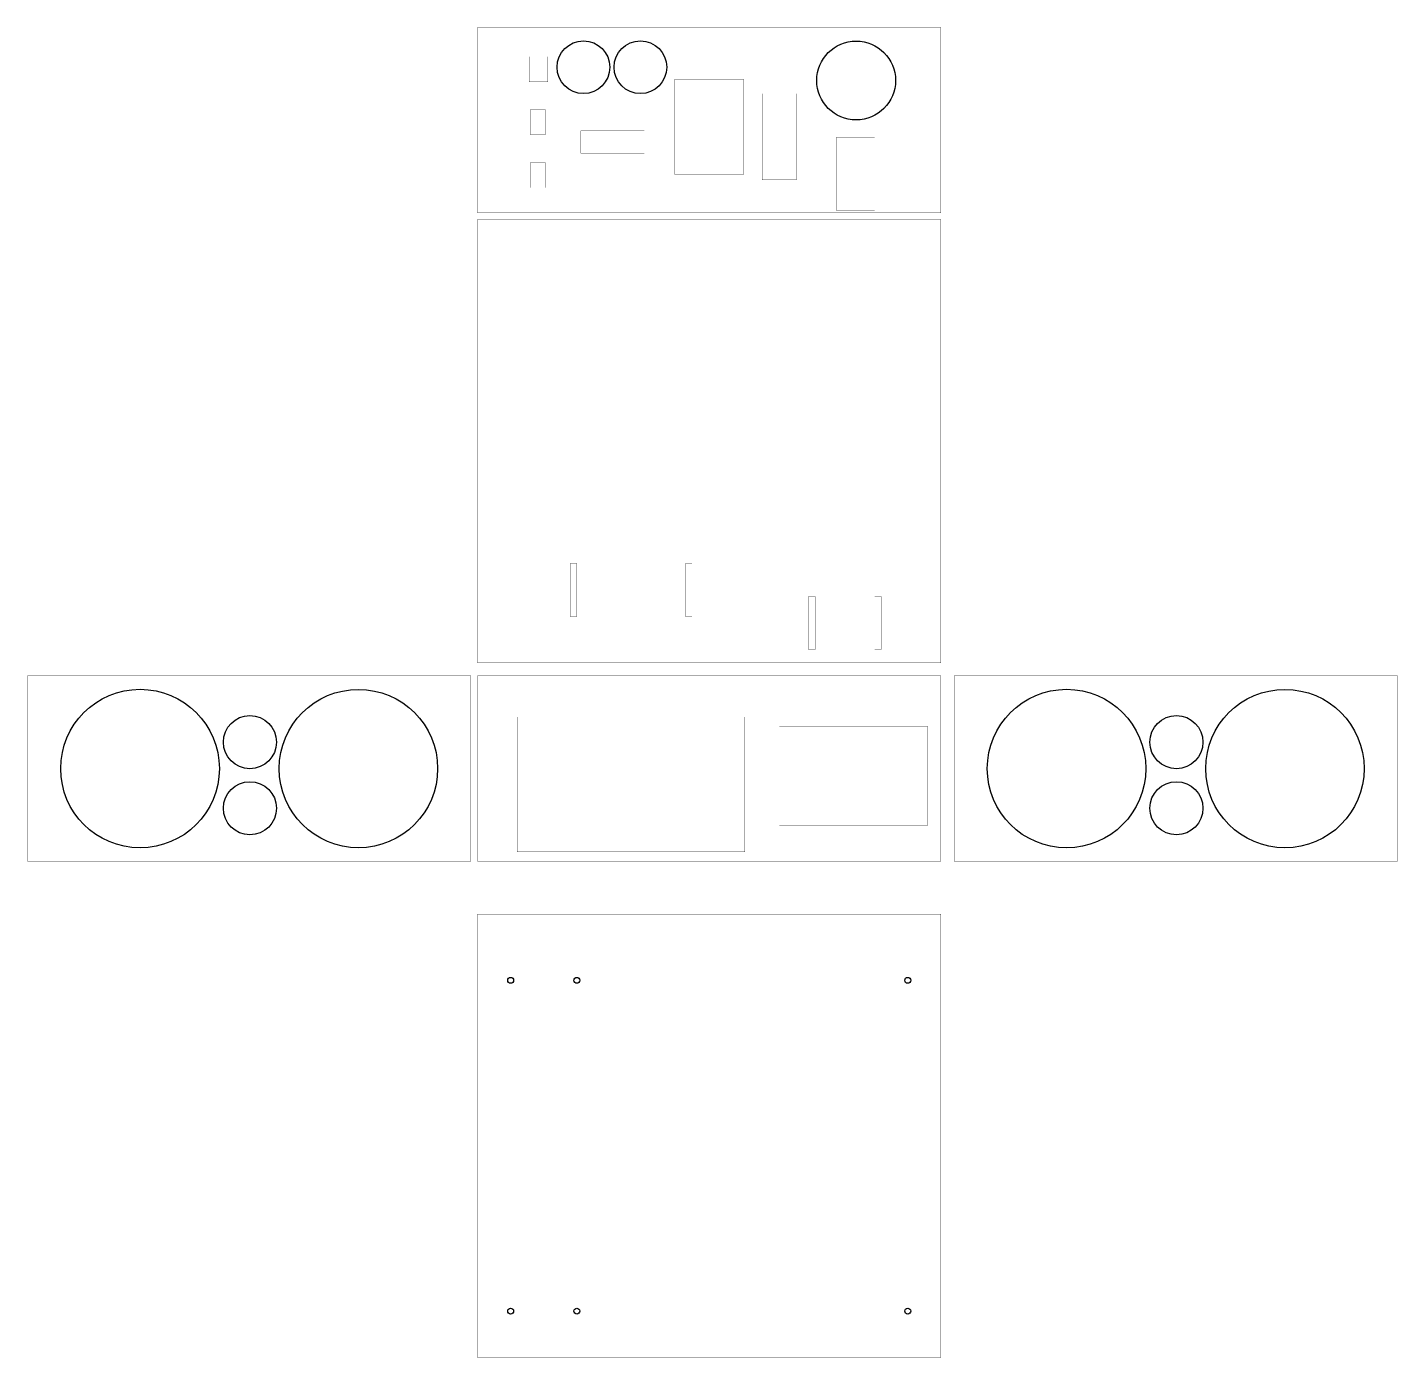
# Model space of a CAD drawing. Header units: inches. Extents: x -20.4 to 20.4, y -19.2 to 20.4.
import ezdxf

# ---------------------------------------------------------------- set-up
doc = ezdxf.new("R2010")
doc.units = ezdxf.units.IN
doc.layers.add('1', color=1, linetype='CONTINUOUS')
doc.layers.add('2', color=2, linetype='CONTINUOUS')

msp = doc.modelspace()

# ---------------------------------------------------------------- linework, layer by layer
at = {"layer": '1', "const_width": 0.008}
for points in [[(-6.988189, 14.899575), (6.791339, 14.899575), (6.791339, 20.411386), (-6.988189, 20.411386), (-6.988189, 14.899575)], [(-5.452756, 18.797213), (-4.901575, 18.797213), (-4.901575, 19.545244), (-5.452756, 19.545244), (-5.452756, 18.797213)], [(-1.122047, 16.041307), (0.925197, 16.041307), (0.925197, 18.875953), (-1.122047, 18.875953), (-1.122047, 16.041307)], [(1.476378, 15.883827), (2.5, 15.883827), (2.5, 18.442882), (1.476378, 18.442882), (1.476378, 15.883827)], [(-5.413386, 17.222409), (-4.980315, 17.222409), (-4.980315, 17.970441), (-5.413386, 17.970441), (-5.413386, 17.222409)], [(-3.917323, 16.671228), (-2.027559, 16.671228), (-2.027559, 17.34052), (-3.917323, 17.34052), (-3.917323, 16.671228)], [(3.681102, 14.978315), (4.822835, 14.978315), (4.822835, 17.143669), (3.681102, 17.143669), (3.681102, 14.978315)], [(-5.413386, 15.647606), (-4.980315, 15.647606), (-4.980315, 16.395638), (-5.413386, 16.395638), (-5.413386, 15.647606)], [(-6.988189, 1.513748), (6.791339, 1.513748), (6.791339, 14.702724), (-6.988189, 14.702724), (-6.988189, 1.513748)], [(-4.232283, 2.891701), (-4.035433, 2.891701), (-4.035433, 4.466504), (-4.232283, 4.466504), (-4.232283, 2.891701)], [(-0.807087, 2.891701), (-0.610236, 2.891701), (-0.610236, 4.466504), (-0.807087, 4.466504), (-0.807087, 2.891701)], [(2.854331, 1.907449), (3.051181, 1.907449), (3.051181, 3.482252), (2.854331, 3.482252), (2.854331, 1.907449)], [(4.822835, 1.907449), (5.019685, 1.907449), (5.019685, 3.482252), (4.822835, 3.482252), (4.822835, 1.907449)], [(-20.374016, -4.391764), (-7.185039, -4.391764), (-7.185039, 1.120047), (-20.374016, 1.120047), (-20.374016, -4.391764)], [(-6.988189, -4.391764), (6.791339, -4.391764), (6.791339, 1.120047), (-6.988189, 1.120047), (-6.988189, -4.391764)], [(7.185039, -4.391764), (20.374016, -4.391764), (20.374016, 1.120047), (7.185039, 1.120047), (7.185039, -4.391764)], [(-5.807087, -4.116173), (0.964567, -4.116173), (0.964567, -0.100425), (-5.807087, -0.100425), (-5.807087, -4.116173)], [(1.988189, -3.328772), (6.397638, -3.328772), (6.397638, -0.376016), (1.988189, -0.376016), (1.988189, -3.328772)], [(-6.988189, -19.155543), (6.791339, -19.155543), (6.791339, -5.966567), (-6.988189, -5.966567), (-6.988189, -19.155543)]]:
    msp.add_lwpolyline(points, dxfattribs=at)
at = {"layer": '2'}
for centre, radius in [((-3.838583, 19.230283), 0.783993), ((-2.145669, 19.230283), 0.783993), ((4.271654, 18.836583), 1.173022), ((-17.027559, -1.635858), 2.358833), ((-10.531496, -1.635858), 2.356203), ((10.531496, -1.635858), 2.358833), ((17.027559, -1.635858), 2.356203), ((-13.759843, -0.848457), 0.789974), ((13.799213, -0.848457), 0.789974), ((-13.759843, -2.816961), 0.789974), ((13.799213, -2.816961), 0.789974), ((-6.003937, -7.935071), 0.088034), ((-4.035433, -7.935071), 0.088034), ((5.807087, -7.935071), 0.088034), ((-6.003937, -17.777591), 0.088034), ((-4.035433, -17.777591), 0.088034), ((5.807087, -17.777591), 0.088034)]:
    msp.add_circle(centre, radius, dxfattribs=at)

doc.saveas('drawing.dxf')
